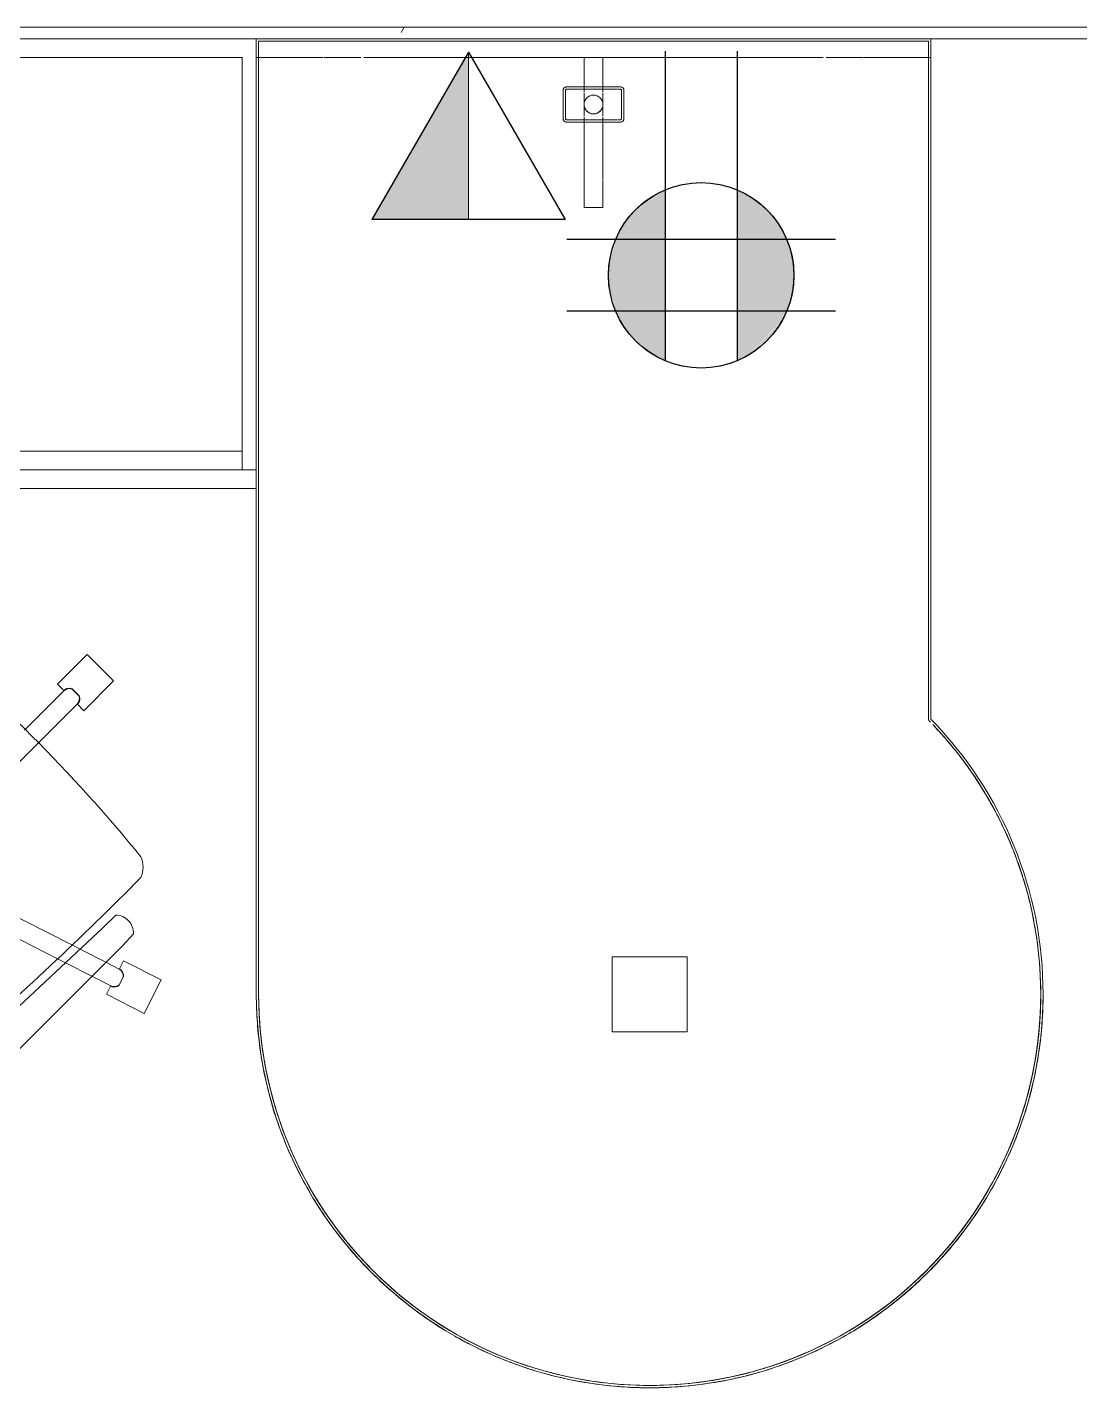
# Model space of a CAD drawing. Header units: inches. Extents: x 0 to 2535, y 0 to 2052.
# Drawn here: x 713.3 to 769.5, y 1712.5 to 1785.1 of the extents above; entities that cross this region are included whole.
import ezdxf

# ---------------------------------------------------------------- set-up
doc = ezdxf.new("R2010")
doc.units = ezdxf.units.IN
doc.header["$MEASUREMENT"] = 0
for name, color, linetype, lineweight in [('A-ANNO-NOTE', 131, 'Continuous', 9), ('A-WALL', 113, 'Continuous', 13), ('A-WALL-PATT', 111, 'Continuous', 13), ('I-FURN', 30, 'Continuous', 9), ('I-FURN-PNLS', 30, 'Continuous', 9), ('I-WALL', 2, 'Continuous', 13)]:
    doc.layers.add(name, color=color, linetype=linetype, lineweight=lineweight)

# ---------------------------------------------------------------- blocks, each defined once
blk = doc.blocks.new('Zira Wksta 12 - Type 1-7446629-Level 07  POWER _ SIGNAL')
at = {"layer": 'I-FURN'}
for p, q in [((-45.19, 54.284), (-49.098, 46.613)), ((-45.19, 54.284), (-49.098, 46.613)), ((-48.361, 45.856), (-44.299, 53.83)), ((-48.361, 45.856), (-44.299, 53.83)), ((-43.847, 53.902), (-37.604, 47.658)), ((-43.847, 53.902), (-37.604, 47.658)), ((-47.475, 44.21), (-54.531, 51.764)), ((-55.839, 50.586), (-48.386, 43.133)), ((-34.798, 46.266), (-36.897, 48.366)), ((-34.798, 46.266), (-36.897, 48.366)), ((-37.604, 47.658), (-35.505, 45.559)), ((-37.604, 47.658), (-35.505, 45.559)), ((-49.098, 46.613), (-49.318, 46.182)), ((-49.098, 46.613), (-49.318, 46.182)), ((-34.444, 46.62), (-34.786, 46.278)), ((-34.444, 46.62), (-34.786, 46.278)), ((-32.853, 45.029), (-34.444, 46.62)), ((-32.853, 45.029), (-34.444, 46.62)), ((-49.318, 46.182), (-50.032, 44.779)), ((-49.318, 46.182), (-50.032, 44.779)), ((-48.591, 45.405), (-48.361, 45.856)), ((-48.591, 45.405), (-48.361, 45.856)), ((-35.063, 45.471), (-34.709, 45.824)), ((-35.063, 45.471), (-34.709, 45.824)), ((-34.697, 45.822), (-35.061, 45.459)), ((-34.697, 45.822), (-35.061, 45.459)), ((-49.289, 44.036), (-48.591, 45.405)), ((-49.289, 44.036), (-48.591, 45.405)), ((-35.517, 45.547), (-35.858, 45.206)), ((-35.517, 45.547), (-35.858, 45.206)), ((-35.858, 45.206), (-34.267, 43.615)), ((-35.858, 45.206), (-34.267, 43.615)), ((-34.267, 43.615), (-32.853, 45.029)), ((-34.267, 43.615), (-32.853, 45.029)), ((-50.032, 44.779), (-50.546, 43.772)), ((-50.032, 44.779), (-50.546, 43.772)), ((-50.991, 43.999), (-52.013, 41.994)), ((-50.991, 43.999), (-52.013, 41.994)), ((-50.561, 43.78), (-50.991, 43.999)), ((-50.561, 43.78), (-50.991, 43.999)), ((-49.655, 43.318), (-49.289, 44.036)), ((-49.655, 43.318), (-49.289, 44.036)), ((-46.768, 43.503), (-47.475, 44.21)), ((-50.046, 43.085), (-50.504, 43.319)), ((-50.046, 43.085), (-50.504, 43.319)), ((-50.493, 43.325), (-50.048, 43.098)), ((-50.493, 43.325), (-50.048, 43.098)), ((-50.231, 41.086), (-49.209, 43.091)), ((-50.231, 41.086), (-49.209, 43.091)), ((-49.209, 43.091), (-49.64, 43.31)), ((-49.209, 43.091), (-49.64, 43.31)), ((-48.386, 43.133), (-47.775, 42.563)), ((-52.013, 41.994), (-50.231, 41.086)), ((-52.013, 41.994), (-50.231, 41.086)), ((-53, 17), (-53, 13)), ((-49, 17), (-53, 17)), ((-53, 17), (-49, 17)), ((-53, 13), (-53, 17)), ((-49, 13), (-49, 17)), ((-49, 17), (-49, 13)), ((-53, 13), (-49, 13)), ((-49, 13), (-53, 13))]:
    blk.add_line(p, q, dxfattribs=at)
for centre, radius, start, end in [((-97.293, 108.055), 84.963, 309.14745, 320.85255), ((62.792, 151.709), 153.519, 220.47868, 225.52505), ((-35.085, 45.979), 0.406, 31.52397, 45), ((-35.085, 45.979), 0.406, 337.61986, 45), ((-35.069, 45.987), 0.407, 17.96697, 45.83485), ((-35.069, 45.987), 0.407, 336.16515, 45.83485), ((-35.085, 45.979), 0.406, 351.09589, 31.52397), ((-35.085, 45.979), 0.406, 337.61986, 351.09589), ((-35.069, 45.987), 0.407, 336.16515, 17.96697), ((-35.225, 45.831), 0.407, 224.16515, 252.03303), ((-35.225, 45.831), 0.407, 224.16515, 293.83485), ((-35.217, 45.847), 0.406, 225, 238.47603), ((-35.217, 45.847), 0.406, 225, 292.38014), ((-35.217, 45.847), 0.406, 238.47603, 278.90411), ((-35.225, 45.831), 0.407, 252.03303, 293.83485), ((-35.217, 45.847), 0.406, 278.90411, 292.38014), ((-50.201, 43.59), 0.407, 152.16515, 180.03303), ((-50.201, 43.59), 0.407, 152.16515, 221.83485), ((-50.201, 43.59), 0.407, 180.03303, 221.83485), ((-50.184, 43.588), 0.406, 153, 220.38014), ((-50.184, 43.588), 0.406, 166.47603, 206.90411), ((-50.184, 43.588), 0.406, 153, 166.47603), ((-50.184, 43.588), 0.406, 206.90411, 220.38014), ((-50.017, 43.503), 0.406, 265.61986, 333), ((-50.017, 43.503), 0.406, 265.61986, 319.52397), ((-50.005, 43.49), 0.407, 264.16515, 333.83485), ((-50.005, 43.49), 0.407, 264.16515, 333.83485), ((-50.017, 43.503), 0.406, 319.52397, 333), ((-47.723, 43.518), 0.956, 266.89014, 359.10986), ((-44.209, 43.355), 1.314, 245.04325, 294.95675)]:
    blk.add_arc(centre, radius, start, end, dxfattribs=at)
at = {"layer": 'I-FURN-PNLS'}
for p, q in [((-24, 36), (-24, 84)), ((-24, 84), (-24, 36)), ((-24, 36), (-24, 84)), ((-24, 84), (-24, 36)), ((-24, 36), (-24, 84)), ((0, 84), (0, 36)), ((0, 36), (0, 84)), ((0, 84), (0, 36)), ((-23, 36.75), (-23, 83.25)), ((-23, 83.25), (-23, 36.75)), ((-23, 83.25), (-23, 36.75)), ((-23, 36.75), (-23, 83.25)), ((-23, 36.75), (-23, 83.25)), ((-23, 83.25), (-23, 36.75)), ((-22, 36.75), (-22, 83.25)), ((-22, 83.25), (-22, 36.75)), ((-22, 36.75), (-22, 83.25)), ((-22, 83.25), (-22, 36.75)), ((-1, 36.75), (-1, 83.25)), ((-1, 83.25), (-1, 36.75)), ((-1, 36.75), (-1, 83.25)), ((-1, 83.25), (-1, 36.75)), ((-1, 83.25), (-1, 36.75)), ((-1, 36.75), (-1, 83.25)), ((0, 38.638), (0, 36)), ((0, 36), (0, 38.638)), ((-23, 36.75), (-22, 36.75)), ((-22, 36.75), (-23, 36.75)), ((-23, 36.75), (-1, 36.75)), ((-1, 36.75), (-23, 36.75)), ((-23, 36), (-23, 36.75)), ((-23, 36.75), (-23, 36)), ((-1, 36.75), (-23, 36.75)), ((-23, 36.75), (-23, 36)), ((-23, 36), (-23, 36.75)), ((-23, 36.75), (-1, 36.75)), ((-22, 36.75), (-1, 36.75)), ((-1, 36.75), (-22, 36.75)), ((0, 36), (-51, 36)), ((0, 36), (-51, 36)), ((0, 36), (-51, 36)), ((-24, 36), (-51, 36)), ((-51, 35.875), (-0.126, 35.875)), ((-0.126, 35.875), (-51, 35.875)), ((-0.126, 35.875), (-51, 35.875)), ((-51, 35.875), (-0.126, 35.875)), ((0, 36), (-24, 36)), ((-24, 36), (0, 36)), ((0, 36), (-24, 36)), ((-24, 36), (-23, 36)), ((-23, 36), (-24, 36)), ((0, 36), (-24, 36)), ((-23, 36), (0, 36)), ((-1, 36), (-23, 36)), ((0, 36), (-1, 36)), ((-1, 36), (-1, 35.877)), ((0, 36), (-1, 36)), ((-1, 36), (0, 36)), ((-1, 35.877), (-1, 36)), ((-1, 35.875), (-1, 32.44)), ((-1, 32.44), (-1, 35.875)), ((-0.125, 35.875), (-0.125, 0.125)), ((-0.125, 0.125), (-0.125, 35.875)), ((-0.125, 0.125), (-0.125, 35.875)), ((-0.125, 35.875), (-0.125, 0.125)), ((0, 0), (0, 36)), ((0, 36), (0, 0)), ((0, 0), (0, 36)), ((0, 36), (0, 0)), ((-1, 32.402), (-1, 30.417)), ((-1, 30.417), (-1, 32.402)), ((-1, 30.262), (-1, 5.738)), ((-1, 18.5), (-1, 30.262)), ((-2.75, 19.625), (-4.25, 19.625)), ((-4.25, 19.625), (-2.75, 19.625)), ((-4.437, 19.437), (-4.437, 16.562)), ((-4.437, 16.562), (-4.437, 19.437)), ((-4.312, 19.437), (-4.312, 19.29)), ((-4.312, 19.29), (-4.312, 19.437)), ((-4.312, 19.255), (-4.312, 16.857)), ((-4.312, 16.857), (-4.312, 19.255)), ((-4.182, 19.5), (-4.25, 19.5)), ((-4.25, 19.5), (-4.182, 19.5)), ((-2.833, 19.5), (-4.167, 19.5)), ((-4.167, 19.5), (-2.833, 19.5)), ((-2.75, 19.5), (-2.818, 19.5)), ((-2.818, 19.5), (-2.75, 19.5)), ((-2.687, 19.29), (-2.687, 19.437)), ((-2.687, 19.437), (-2.687, 19.29)), ((-2.687, 16.857), (-2.687, 19.255)), ((-2.687, 19.255), (-2.687, 16.857)), ((-2.562, 16.562), (-2.562, 19.437)), ((-2.562, 19.437), (-2.562, 16.562)), ((-9, 18.5), (-9, 17.5)), ((-5.891, 18.5), (-9, 18.5)), ((-9, 18.5), (-5.891, 18.5)), ((-9, 17.5), (-9, 18.5)), ((-4.437, 18.5), (-5.868, 18.5)), ((-5.868, 18.5), (-4.437, 18.5)), ((-4.312, 18.5), (-4.437, 18.5)), ((-4.437, 18.5), (-4.312, 18.5)), ((-4.152, 18.5), (-4.312, 18.5)), ((-4.312, 18.5), (-4.152, 18.5)), ((-3.644, 18.5), (-4.112, 18.5)), ((-4.112, 18.5), (-3.644, 18.5)), ((-3.361, 18.5), (-3.639, 18.5)), ((-3.639, 18.5), (-3.361, 18.5)), ((-2.888, 18.5), (-3.356, 18.5)), ((-3.356, 18.5), (-2.888, 18.5)), ((-2.687, 18.5), (-2.848, 18.5)), ((-2.848, 18.5), (-2.687, 18.5)), ((-2.563, 18.5), (-2.687, 18.5)), ((-2.687, 18.5), (-2.563, 18.5)), ((-1, 18.5), (-2.562, 18.5)), ((-2.562, 18.5), (-1, 18.5)), ((-1, 17.5), (-1, 18.5)), ((-1, 18.5), (-1, 17.5)), ((-1, 17.5), (-1, 18.5)), ((-9, 17.5), (-7.549, 17.5)), ((-7.549, 17.5), (-9, 17.5)), ((-7.527, 17.5), (-4.437, 17.5)), ((-4.437, 17.5), (-7.527, 17.5)), ((-4.437, 17.5), (-4.312, 17.5)), ((-4.312, 17.5), (-4.437, 17.5)), ((-4.312, 17.5), (-4.152, 17.5)), ((-4.152, 17.5), (-4.312, 17.5)), ((-4.112, 17.5), (-3.644, 17.5)), ((-3.644, 17.5), (-4.112, 17.5)), ((-3.639, 17.5), (-3.361, 17.5)), ((-3.361, 17.5), (-3.639, 17.5)), ((-3.356, 17.5), (-2.888, 17.5)), ((-2.888, 17.5), (-3.356, 17.5)), ((-2.848, 17.5), (-2.687, 17.5)), ((-2.687, 17.5), (-2.848, 17.5)), ((-2.687, 17.5), (-2.562, 17.5)), ((-2.562, 17.5), (-2.687, 17.5)), ((-2.562, 17.5), (-1, 17.5)), ((-1, 17.5), (-2.562, 17.5)), ((-1, 5.738), (-1, 17.5)), ((-4.312, 16.853), (-4.312, 16.745)), ((-4.312, 16.745), (-4.312, 16.853)), ((-4.312, 16.71), (-4.312, 16.562)), ((-4.312, 16.562), (-4.312, 16.71)), ((-2.687, 16.745), (-2.687, 16.853)), ((-2.687, 16.853), (-2.687, 16.745)), ((-2.687, 16.562), (-2.687, 16.71)), ((-2.687, 16.71), (-2.687, 16.562)), ((-4.25, 16.5), (-4.182, 16.5)), ((-4.182, 16.5), (-4.25, 16.5)), ((-4.25, 16.375), (-2.75, 16.375)), ((-2.75, 16.375), (-4.25, 16.375)), ((-4.167, 16.5), (-2.833, 16.5)), ((-2.833, 16.5), (-4.167, 16.5)), ((-2.818, 16.5), (-2.75, 16.5)), ((-2.75, 16.5), (-2.818, 16.5)), ((-1, 5.583), (-1, 3.598)), ((-1, 3.598), (-1, 5.583)), ((-1, 3.566), (-1, 0.125)), ((-1, 0.125), (-1, 3.566)), ((-0.125, 0.125), (-36.354, 0.125)), ((-36.354, 0.125), (-0.125, 0.125)), ((-36.354, 0.125), (-0.125, 0.125)), ((-0.125, 0.125), (-36.354, 0.125)), ((-36.303, 0), (0, 0)), ((-1, 0.122), (-1, 0)), ((-1, 0), (-1, 0.122)), ((-36.303, 0), (0, 0)), ((-36.303, 0), (0, 0)), ((0, 0), (-36.303, 0)), ((-1, 0), (0, 0)), ((0, 0), (-1, 0))]:
    blk.add_line(p, q, dxfattribs=at)
for centre, radius, start, end in [((-51, 15), 21, 90, 270), ((-51, 15), 21, 90, 270), ((-51, 15), 20.875, 90, 180), ((-51, 15), 20.875, 90, 180), ((-51, 15), 20.875, 90, 139.09091), ((-51, 15), 20.875, 90, 130.90909), ((-51, 15), 21, 101.16837, 106.76444), ((-51, 15), 21, 101.16837, 106.76444), ((-51, 15), 21, 98.38202, 101.16837), ((-51, 15), 21, 98.38202, 101.16837), ((-51, 15), 21, 90, 98.38202), ((-51, 15), 21, 90, 98.38202), ((-51, 15), 21, 106.76444, 110.10307), ((-51, 15), 21, 106.76444, 110.10307), ((-51, 15), 21, 110.10307, 115.14733), ((-51, 15), 21, 110.10307, 115.14733), ((-51, 15), 21, 118.71869, 123.53081), ((-51, 15), 21, 118.71869, 123.53081), ((-51, 15), 21, 115.14733, 118.71869), ((-51, 15), 21, 115.14733, 118.71869), ((-51, 15), 21, 123.53081, 127.22796), ((-51, 15), 21, 123.53081, 127.22796), ((-51, 15), 21, 127.22796, 131.91499), ((-51, 15), 21, 127.22796, 131.91499), ((-51, 15), 20.875, 130.90909, 155.45455), ((-51, 15), 21, 131.91499, 135.6889), ((-51, 15), 21, 131.91499, 135.6889), ((-51, 15), 21, 135.6889, 140.30003), ((-51, 15), 21, 135.6889, 140.30003), ((-51, 15), 20.875, 139.09091, 147.27273), ((-51, 15), 21, 140.30003, 144.12384), ((-51, 15), 21, 140.30003, 144.12384), ((-51, 15), 21, 144.12384, 148.68613), ((-51, 15), 21, 144.12384, 148.68613), ((-51, 15), 20.875, 147.27273, 163.63636), ((-51, 15), 21, 148.68613, 150.2368), ((-51, 15), 21, 148.68613, 150.2368), ((-51, 15), 21, 150.28592, 152.54318), ((-51, 15), 21, 150.28592, 152.54318), ((-51, 15), 21, 152.54318, 157.07354), ((-51, 15), 21, 152.54318, 157.07354), ((-51, 15), 20.875, 155.45455, 180), ((-51, 15), 21, 157.07354, 158.94016), ((-51, 15), 21, 157.07354, 158.94016), ((-51, 15), 21, 160.95245, 165.46261), ((-51, 15), 21, 160.95245, 165.46261), ((-51, 15), 21, 159.046, 160.95245), ((-51, 15), 21, 159.046, 160.95245), ((-51, 15), 20.875, 163.63636, 180), ((-51, 15), 21, 165.46261, 169.35484), ((-51, 15), 21, 165.46261, 169.35484), ((-4.25, 19.437), 0.187, 90, 180), ((-4.25, 19.437), 0.187, 90, 165), ((-2.75, 19.437), 0.188, 360, 90), ((-2.75, 19.437), 0.187, 15, 90), ((-4.25, 19.437), 0.187, 165, 180), ((-4.25, 19.437), 0.0625, 90, 180), ((-4.25, 19.437), 0.0625, 150, 180), ((-4.25, 19.437), 0.0625, 135, 150), ((-4.25, 19.437), 0.0625, 105, 135), ((-4.25, 19.437), 0.0625, 90, 105), ((-2.75, 19.437), 0.0625, 45, 90), ((-2.75, 19.437), 0.0625, 75, 90), ((-2.75, 19.437), 0.0625, 60, 75), ((-2.75, 19.437), 0.0625, 45, 60), ((-2.75, 19.437), 0.0625, 15, 45), ((-2.75, 19.437), 0.0625, 0, 45), ((-2.75, 19.437), 0.0625, 360, 15), ((-2.75, 19.437), 0.187, 0, 15), ((-51, 15), 21, 169.35484, 173.85378), ((-51, 15), 21, 169.35484, 173.85378), ((-3.5, 18), 0.5, 90, 270), ((-3.5, 18), 0.5, 120, 270), ((-3.5, 18), 0.5, 105, 120), ((-3.5, 18), 0.5, 90, 105), ((-3.5, 18), 0.5, 270, 90), ((-3.5, 18), 0.5, 270, 90), ((-51, 15), 21, 173.85378, 177.75233), ((-51, 15), 21, 173.85378, 177.75233), ((-4.25, 16.562), 0.187, 180, 270), ((-4.25, 16.562), 0.188, 180, 195), ((-4.25, 16.562), 0.187, 195, 270), ((-4.25, 16.562), 0.0625, 180, 225), ((-4.25, 16.562), 0.0625, 180, 270), ((-4.25, 16.562), 0.0625, 225, 270), ((-2.75, 16.562), 0.187, 270, 0), ((-2.75, 16.562), 0.0625, 270, 0), ((-2.75, 16.562), 0.0625, 270, 315), ((-2.75, 16.562), 0.188, 270, 345), ((-2.75, 16.562), 0.0625, 315, 0), ((-2.75, 16.562), 0.187, 345, 0), ((-51, 15), 21, 177.75233, 180), ((-51, 15), 21, 177.75233, 180), ((-51, 15), 21, 180, 182.24767), ((-51, 15), 21, 180, 182.24767), ((-51, 15), 20.875, 180, 229.09091), ((-51, 15), 20.875, 180, 270), ((-51, 15), 20.875, 180, 204.54545), ((-51, 15), 20.875, 180, 196.36364), ((-51, 15), 21, 182.24767, 186.14622), ((-51, 15), 21, 182.24767, 186.14622), ((-51, 15), 21, 186.14622, 190.64516), ((-51, 15), 21, 186.14622, 190.64516), ((-51, 15), 21, 190.64516, 194.53739), ((-51, 15), 21, 190.64516, 194.53739), ((-51, 15), 21, 194.53739, 199.04755), ((-51, 15), 21, 194.53739, 199.04755), ((-51, 15), 20.875, 196.36364, 204.54545), ((-51, 15), 21, 199.04755, 201.05984), ((-51, 15), 21, 199.04755, 201.05984), ((-51, 15), 21, 201.13026, 202.92646), ((-51, 15), 21, 201.13026, 202.92646), ((-51, 15), 21, 202.92646, 207.45682), ((-51, 15), 21, 202.92646, 207.45682), ((-51, 15), 20.875, 204.54545, 212.72727), ((-51, 15), 20.875, 204.54545, 229.09091), ((-51, 15), 21, 207.45682, 211.31387), ((-51, 15), 21, 207.45682, 211.31387), ((-51, 15), 21, 211.31387, 215.87616), ((-51, 15), 21, 211.31387, 215.87616), ((-51, 15), 20.875, 212.72727, 270), ((-51, 15), 21, 215.87616, 219.69997), ((-51, 15), 21, 215.87616, 219.69997), ((-51, 15), 21, 219.69997, 224.3111), ((-51, 15), 21, 219.69997, 224.3111), ((-51, 15), 21, 224.3111, 228.08501), ((-51, 15), 21, 224.3111, 228.08501), ((-51, 15), 21, 270, 314.41531), ((-51, 15), 20.875, 314.12733, 314.36622), ((-51, 15), 20.875, 314.12733, 314.36622), ((-51, 15), 20.875, 314.12733, 314.36622), ((-51, 15), 20.875, 314.12733, 314.36622), ((-51, 15), 20.875, 314.36622, 314.5552), ((-51, 15), 20.875, 314.36622, 314.5552), ((-51, 15), 20.875, 314.36622, 314.5552), ((-51, 15), 20.875, 314.36622, 314.5552), ((-51, 15), 21, 228.08501, 232.77204), ((-51, 15), 21, 228.08501, 232.77204), ((-51, 15), 21, 270, 314.41531), ((-51, 15), 21, 270, 314.41531), ((-51, 15), 21, 270, 314.41531), ((-51, 15), 20.875, 270, 313.60546), ((-51, 15), 20.875, 270, 313.60546), ((-51, 15), 20.875, 284.85173, 313.60546), ((-51, 15), 20.875, 307.12933, 313.60546), ((-51, 15), 20.875, 229.09091, 253.63636), ((-51, 15), 20.875, 229.09091, 270), ((-51, 15), 21, 232.77204, 236.46919), ((-51, 15), 21, 232.77204, 236.46919), ((-51, 15), 20.875, 299.70347, 307.12933), ((-51, 15), 21, 236.46919, 241.28131), ((-51, 15), 21, 236.46919, 241.28131), ((-51, 15), 21, 241.28131, 244.85267), ((-51, 15), 21, 241.28131, 244.85267), ((-51, 15), 20.875, 292.2776, 299.70347), ((-51, 15), 21, 244.85267, 249.89693), ((-51, 15), 21, 244.85267, 249.89693), ((-51, 15), 20.875, 284.85173, 292.2776), ((-51, 15), 21, 249.89693, 253.23556), ((-51, 15), 21, 249.89693, 253.23556), ((-51, 15), 20.875, 253.63636, 270), ((-51, 15), 21, 253.23556, 258.83163), ((-51, 15), 21, 253.23556, 258.83163), ((-51, 15), 21, 258.83163, 261.61798), ((-51, 15), 21, 258.83163, 261.61798), ((-51, 15), 21, 261.61798, 261.81818), ((-51, 15), 21, 261.61798, 270), ((-51, 15), 21, 261.81818, 270), ((-51, 15), 20.875, 270, 277.42587), ((-51, 15), 20.875, 270, 277.42587), ((-51, 15), 20.875, 277.42587, 284.85173), ((-51, 15), 20.875, 277.42587, 284.85173)]:
    blk.add_arc(centre, radius, start, end, dxfattribs=at)

msp = doc.modelspace()

# ---------------------------------------------------------------- hatches: boundary and pattern name
at = {"layer": 'A-ANNO-NOTE'}
for points in [[(733.764, 1774.861), (736.841, 1774.861), (736.841, 1783.793), (731.684, 1774.861)], [(747.341, 1767.32), (747.341, 1776.448), (747.222, 1776.396)], [(751.294, 1767.372), (751.294, 1776.396), (751.174, 1776.448)], [(751.174, 1767.32), (751.294, 1767.372), (751.174, 1776.448)], [(744.825, 1774.088), (747.222, 1776.396), (745.641, 1775.264)], [(747.222, 1767.372), (747.222, 1776.396), (744.825, 1774.088)], [(745.641, 1775.264), (747.104, 1776.341), (746.758, 1776.157)], [(745.641, 1775.264), (746.758, 1776.157), (746.017, 1775.626)], [(747.341, 1767.32), (747.222, 1776.396), (747.222, 1767.372)], [(751.294, 1767.372), (752.193, 1775.87), (751.294, 1776.396)], [(751.294, 1767.372), (753.69, 1774.088), (752.193, 1775.87)], [(753.69, 1774.088), (752.784, 1775.358), (752.193, 1775.87)], [(744.825, 1774.088), (745.641, 1775.264), (745.305, 1774.864)], [(753.69, 1774.088), (753.21, 1774.864), (752.784, 1775.358)], [(753.69, 1774.088), (753.568, 1774.319), (753.21, 1774.864)], [(744.36, 1771.169), (744.825, 1774.088), (744.36, 1772.6)], [(744.769, 1769.798), (744.825, 1774.088), (744.36, 1771.169), (744.656, 1770.175)], [(744.36, 1772.6), (744.656, 1773.614), (744.432, 1772.984)], [(747.222, 1767.372), (744.825, 1774.088), (744.769, 1769.798)], [(751.294, 1767.372), (754.156, 1771.169), (753.69, 1774.088)], [(754.156, 1771.169), (754.084, 1772.984), (753.69, 1774.088)], [(754.084, 1772.984), (753.85, 1773.731), (753.69, 1774.088)], [(754.156, 1771.169), (754.207, 1771.95), (754.084, 1772.984)], [(754.207, 1771.95), (754.173, 1772.47), (754.084, 1772.984)], [(744.36, 1771.169), (744.36, 1772.6), (744.308, 1771.819)], [(751.294, 1767.372), (751.757, 1767.612), (754.156, 1771.169)], [(751.757, 1767.612), (753.568, 1769.45), (754.156, 1771.169)], [(753.568, 1769.45), (753.897, 1770.159), (754.156, 1771.169)], [(753.897, 1770.159), (754.019, 1770.531), (754.156, 1771.169)], [(747.222, 1767.372), (744.769, 1769.798), (746.758, 1767.612)], [(746.758, 1767.612), (744.769, 1769.798), (745.013, 1769.337)], [(746.758, 1767.612), (745.013, 1769.337), (745.305, 1768.905)], [(751.757, 1767.612), (753.21, 1768.905), (753.502, 1769.337)], [(746.758, 1767.612), (745.305, 1768.905), (745.553, 1768.602)], [(746.758, 1767.612), (745.553, 1768.602), (745.824, 1768.319)], [(751.757, 1767.612), (752.963, 1768.602), (753.21, 1768.905)], [(751.757, 1767.612), (752.692, 1768.319), (752.963, 1768.602)], [(751.757, 1767.612), (752.087, 1767.823), (752.499, 1768.143)]]:
    msp.add_hatch(color=256, dxfattribs=at).paths.add_polyline_path(points, flags=0)
at = {"layer": 'A-WALL-PATT', "lineweight": 9}
h = msp.add_hatch(dxfattribs=at)
h.set_pattern_fill('FP_1', color=256, style=0, pattern_type=2)
h.set_pattern_definition([(0, (0, 0), (30.72, 7.68), [1.267, -21.773, 1.267, -21.773, -122.88]), (0, (0, 0), (30.72, 7.68), [-46.08, 1.267, -44.813, 1.267, -21.773, -53.76]), (0, (0, 0), (30.72, 7.68), [-115.2, 1.267, -14.093, 1.267, -37.133]), (120, (11.52, 3.84), (-22.011075, 22.7643), [1.267, -21.773, 1.267, -21.773, -122.88]), (120, (11.52, 3.84), (-22.011075, 22.7643), [-46.08, 1.267, -44.813, 1.267, -21.773, -53.76]), (120, (11.52, 3.84), (-22.011075, 22.7643), [-115.2, 1.267, -14.093, 1.267, -37.133]), (240, (15.36, 19.2), (-8.708925, -30.4443), [1.267, -21.773, 1.267, -21.773, -122.88]), (240, (15.36, 19.2), (-8.708925, -30.4443), [-46.08, 1.267, -44.813, 1.267, -21.773, -53.76]), (240, (15.36, 19.2), (-8.708925, -30.4443), [-115.2, 1.267, -14.093, 1.267, -37.133])])
h.paths.add_polyline_path([(701.086, 1784.5), (825.5, 1784.5), (825.5, 1785.125), (661.093, 1785.125), (661.093, 1784.5), (677.51, 1784.5)], flags=0)

# ---------------------------------------------------------------- linework, layer by layer
at = {"layer": 'A-ANNO-NOTE'}
for p, q in [((736.841, 1783.793), (731.684, 1774.861)), ((736.841, 1774.861), (736.841, 1783.793)), ((747.341, 1767.32), (747.341, 1776.448)), ((751.174, 1776.448), (751.174, 1767.32)), ((731.684, 1774.861), (736.841, 1774.861))]:
    msp.add_line(p, q, dxfattribs=at)
at = {"layer": 'A-ANNO-NOTE', "lineweight": 30}
for p, q in [((736.841, 1783.793), (731.684, 1774.861)), ((736.841, 1783.793), (741.998, 1774.861)), ((747.341, 1783.847), (747.341, 1767.32)), ((751.174, 1783.847), (751.174, 1767.32)), ((741.998, 1774.861), (731.684, 1774.861)), ((756.431, 1773.801), (742.084, 1773.801)), ((756.431, 1769.968), (742.084, 1769.968))]:
    msp.add_line(p, q, dxfattribs=at)
msp.add_circle((749.258, 1771.884), 4.95, dxfattribs=at)
at = {"layer": 'A-ANNO-NOTE'}
for start, end in [(112.7756, 247.2244), (292.7756, 67.2244)]:
    msp.add_arc((749.258, 1771.884), 4.95, start, end, dxfattribs=at)
at = {"layer": 'A-WALL'}
msp.add_line((661.093, 1785.125), (825.5, 1785.125), dxfattribs=at)
at = {"layer": 'I-WALL'}
msp.add_line((661.093, 1784.5), (825.5, 1784.5), dxfattribs=at)

# ---------------------------------------------------------------- block references
at = {"layer": 'I-FURN', "rotation": 90.00000000000018}
msp.add_blockref('Zira Wksta 12 - Type 1-7446629-Level 07  POWER _ SIGNAL', (761.51, 1784.5), dxfattribs=at)

doc.saveas('drawing.dxf')
